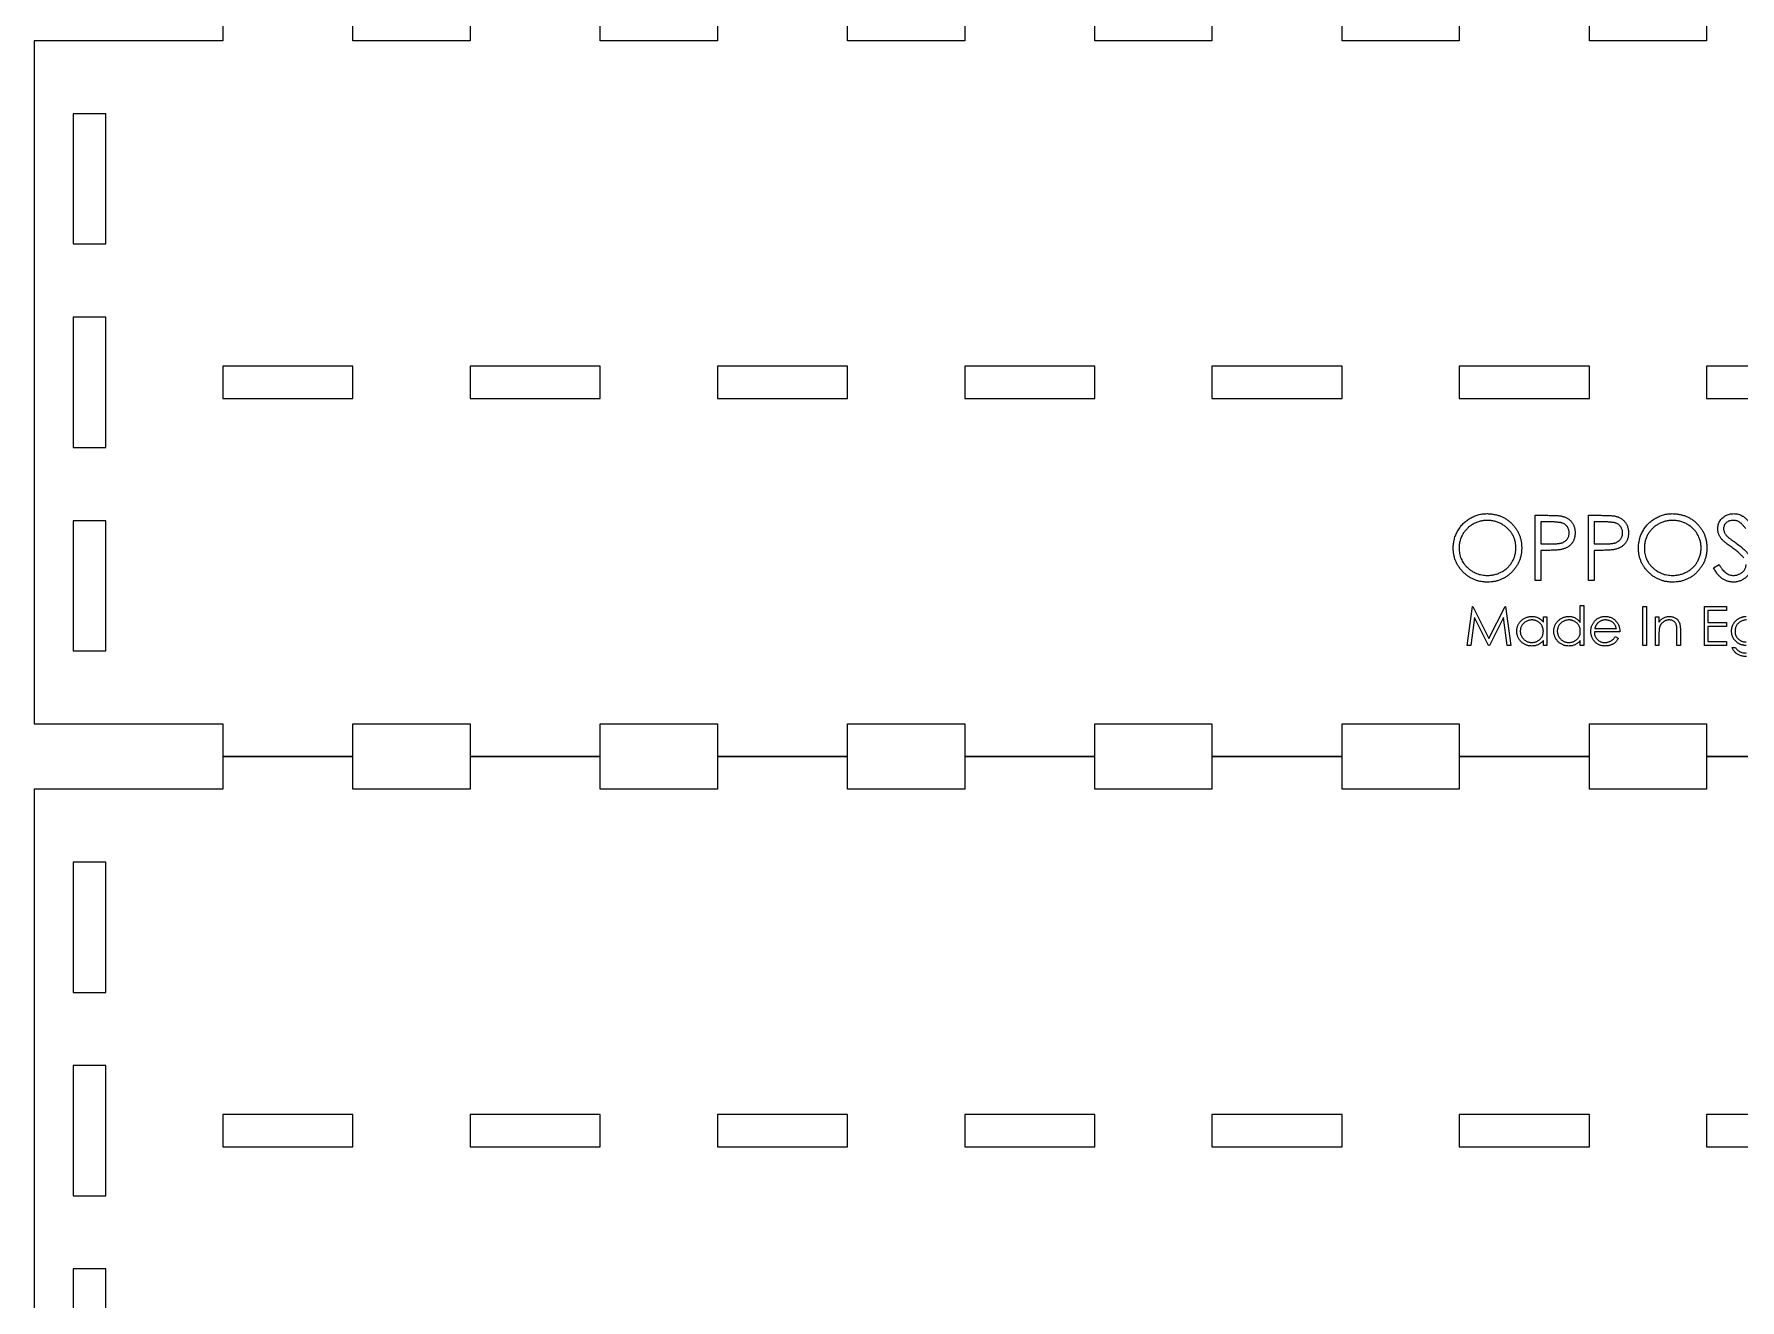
# Model space of a CAD drawing. Header units: millimetres. Extents: x 0 to 1198, y 2 to 800.
# Drawn here: x 25.4 to 156.5, y 400.8 to 498 of the extents above; entities that cross this region are included whole.
import ezdxf

# ---------------------------------------------------------------- set-up
doc = ezdxf.new("R2010")
doc.units = ezdxf.units.MM

# ---------------------------------------------------------------- blocks, each defined once
blk = doc.blocks.new('1- Side1 opposite')
at = {"color": 179, "linetype": 'Continuous', "lineweight": 25}
for p, q in [((14.5, 57.5), (14.5, 55)), ((24.5, 55), (24.5, 57.5)), ((33.5, 57.5), (33.5, 55)), ((43.5, 55), (43.5, 57.5)), ((52.5, 57.5), (52.5, 55)), ((62.5, 55), (62.5, 57.5)), ((71.5, 57.5), (71.5, 55)), ((81.5, 55), (81.5, 57.5)), ((90.5, 57.5), (90.5, 55)), ((100.5, 55), (100.5, 57.5)), ((109.5, 57.5), (109.5, 55)), ((119.5, 55), (119.5, 57.5)), ((128.5, 57.5), (128.5, 55)), ((0, 55), (0, 2.5)), ((14.5, 55), (0, 55)), ((33.5, 55), (24.5, 55)), ((52.5, 55), (43.5, 55)), ((71.5, 55), (62.5, 55)), ((90.5, 55), (81.5, 55)), ((109.5, 55), (100.5, 55)), ((128.5, 55), (119.5, 55)), ((5.5, 49.38), (3, 49.38)), ((3, 49.38), (3, 39.38)), ((5.5, 39.38), (5.5, 49.38)), ((3, 39.38), (5.5, 39.38)), ((5.5, 33.75), (3, 33.75)), ((3, 33.75), (3, 23.75)), ((5.5, 23.75), (5.5, 33.75)), ((14.5, 30), (14.5, 27.5)), ((24.5, 30), (14.5, 30)), ((24.5, 27.5), (24.5, 30)), ((43.5, 30), (33.5, 30)), ((33.5, 30), (33.5, 27.5)), ((43.5, 27.5), (43.5, 30)), ((62.5, 30), (52.5, 30)), ((52.5, 30), (52.5, 27.5)), ((62.5, 27.5), (62.5, 30)), ((81.5, 30), (71.5, 30)), ((71.5, 30), (71.5, 27.5)), ((81.5, 27.5), (81.5, 30)), ((100.5, 30), (90.5, 30)), ((90.5, 30), (90.5, 27.5)), ((100.5, 27.5), (100.5, 30)), ((119.5, 30), (109.5, 30)), ((109.5, 30), (109.5, 27.5)), ((119.5, 27.5), (119.5, 30)), ((138.5, 30), (128.5, 30)), ((128.5, 30), (128.5, 27.5)), ((14.5, 27.5), (24.5, 27.5)), ((33.5, 27.5), (43.5, 27.5)), ((52.5, 27.5), (62.5, 27.5)), ((71.5, 27.5), (81.5, 27.5)), ((90.5, 27.5), (100.5, 27.5)), ((109.5, 27.5), (119.5, 27.5)), ((128.5, 27.5), (138.5, 27.5)), ((3, 23.75), (5.5, 23.75)), ((115.32, 18.53), (116.3, 18.53)), ((115.32, 13.53), (115.32, 18.53)), ((119.42, 18.53), (120.4, 18.53)), ((119.42, 13.53), (119.42, 18.53)), ((5.5, 18.12), (3, 18.12)), ((3, 18.12), (3, 8.12)), ((5.5, 8.12), (5.5, 18.12)), ((116.68, 18.02), (115.77, 18.02)), ((115.77, 18.02), (115.77, 16.35)), ((119.87, 18.02), (119.87, 16.35)), ((120.79, 18.02), (119.87, 18.02)), ((115.77, 16.35), (116.65, 16.34)), ((115.77, 15.84), (115.77, 13.53)), ((116.13, 15.84), (115.77, 15.84)), ((119.87, 16.35), (120.75, 16.34)), ((119.87, 15.84), (119.87, 13.53)), ((120.23, 15.84), (119.87, 15.84)), ((129.04, 14.49), (129.46, 14.75)), ((115.77, 13.53), (115.32, 13.53)), ((119.87, 13.53), (119.42, 13.53)), ((110.11, 8.53), (110.51, 11.53)), ((110.67, 10.69), (110.38, 8.53)), ((110.51, 11.53), (110.54, 11.53)), ((110.54, 11.53), (111.78, 9.07)), ((111.75, 8.53), (110.67, 10.69)), ((111.78, 9.07), (113.02, 11.53)), ((112.9, 10.69), (111.82, 8.53)), ((113.19, 8.53), (112.9, 10.69)), ((113.02, 11.53), (113.06, 11.53)), ((113.06, 11.53), (113.46, 8.53)), ((115.96, 10.72), (116.22, 10.72)), ((115.96, 10.32), (115.96, 10.72)), ((116.22, 10.72), (116.22, 8.53)), ((118.8, 11.61), (119.07, 11.61)), ((118.8, 10.3), (118.8, 11.61)), ((119.07, 11.61), (119.07, 8.53)), ((123.61, 11.53), (123.88, 11.53)), ((123.61, 8.53), (123.61, 11.53)), ((123.88, 11.53), (123.88, 8.53)), ((124.57, 10.72), (124.84, 10.72)), ((124.57, 8.53), (124.57, 10.72)), ((124.84, 10.72), (124.84, 10.33)), ((128.34, 11.53), (130.03, 11.53)), ((128.34, 8.53), (128.34, 11.53)), ((128.61, 11.22), (128.61, 10.3)), ((130.03, 11.22), (128.61, 11.22)), ((130.03, 11.53), (130.03, 11.22)), ((121.84, 9.57), (119.88, 9.57)), ((119.91, 9.84), (121.57, 9.84)), ((121.49, 9.22), (121.72, 9.1)), ((124.84, 9.32), (124.84, 8.53)), ((126.22, 8.53), (126.22, 9.56)), ((126.49, 9.65), (126.49, 8.53)), ((128.61, 10.3), (130.03, 10.3)), ((128.61, 9.99), (128.61, 8.84)), ((130.03, 9.99), (128.61, 9.99)), ((130.03, 10.3), (130.03, 9.99)), ((3, 8.12), (5.5, 8.12)), ((110.38, 8.53), (110.11, 8.53)), ((111.82, 8.53), (111.75, 8.53)), ((113.46, 8.53), (113.19, 8.53)), ((115.96, 8.53), (115.96, 8.91)), ((116.22, 8.53), (115.96, 8.53)), ((118.8, 8.53), (118.8, 8.91)), ((119.07, 8.53), (118.8, 8.53)), ((123.88, 8.53), (123.61, 8.53)), ((124.84, 8.53), (124.57, 8.53)), ((126.49, 8.53), (126.22, 8.53)), ((130.03, 8.53), (128.34, 8.53)), ((128.61, 8.84), (130.03, 8.84)), ((130.03, 8.84), (130.03, 8.53)), ((130.46, 8.37), (130.72, 8.37)), ((0, 2.5), (14.5, 2.5)), ((14.5, 2.5), (14.5, 0)), ((24.5, 2.5), (33.5, 2.5)), ((24.5, 0), (24.5, 2.5)), ((33.5, 2.5), (33.5, 0)), ((43.5, 2.5), (52.5, 2.5)), ((43.5, 0), (43.5, 2.5)), ((52.5, 2.5), (52.5, 0)), ((62.5, 2.5), (71.5, 2.5)), ((62.5, 0), (62.5, 2.5)), ((71.5, 2.5), (71.5, 0)), ((81.5, 2.5), (90.5, 2.5)), ((81.5, 0), (81.5, 2.5)), ((90.5, 2.5), (90.5, 0)), ((100.5, 2.5), (109.5, 2.5)), ((100.5, 0), (100.5, 2.5)), ((109.5, 2.5), (109.5, 0)), ((119.5, 2.5), (128.5, 2.5)), ((119.5, 0), (119.5, 2.5)), ((128.5, 2.5), (128.5, 0)), ((14.5, 0), (24.5, 0)), ((33.5, 0), (43.5, 0)), ((52.5, 0), (62.5, 0)), ((71.5, 0), (81.5, 0)), ((90.5, 0), (100.5, 0)), ((109.5, 0), (119.5, 0)), ((128.5, 0), (138.5, 0))]:
    blk.add_line(p, q, dxfattribs=at)
for points, knots in [([(109.04, 16.01), (109.04, 16.07), (109.04, 16.18), (109.06, 16.36), (109.09, 16.53), (109.12, 16.7), (109.17, 16.87), (109.23, 17.03), (109.3, 17.19), (109.39, 17.34), (109.48, 17.49), (109.58, 17.64), (109.68, 17.77), (109.8, 17.89), (109.92, 18.01), (110.05, 18.12), (110.19, 18.22), (110.33, 18.31), (110.49, 18.39), (110.64, 18.46), (110.8, 18.52), (110.96, 18.57), (111.12, 18.61), (111.29, 18.64), (111.46, 18.65), (111.58, 18.66), (111.64, 18.66)], [0, 0, 0, 0, 0.043209, 0.085873, 0.12812, 0.170152, 0.211918, 0.253753, 0.296006, 0.338443, 0.381015, 0.42282, 0.464089, 0.505126, 0.545975, 0.586985, 0.628339, 0.670084, 0.711992, 0.753039, 0.794049, 0.834886, 0.875498, 0.916547, 0.958004, 1, 1, 1, 1]), ([(111.64, 18.66), (111.73, 18.65), (111.91, 18.65), (112.18, 18.61), (112.43, 18.55), (112.68, 18.47), (112.91, 18.36), (113.13, 18.23), (113.34, 18.08), (113.53, 17.9), (113.71, 17.71), (113.87, 17.5), (114, 17.28), (114.11, 17.05), (114.19, 16.81), (114.25, 16.56), (114.29, 16.3), (114.29, 16.12), (114.3, 16.03)], [0, 0, 0, 0, 0.06657, 0.130749, 0.193413, 0.254989, 0.316114, 0.377262, 0.439401, 0.502971, 0.566525, 0.628231, 0.689091, 0.749345, 0.81017, 0.87161, 0.934869, 1, 1, 1, 1]), ([(116.3, 18.53), (116.37, 18.53), (116.5, 18.53), (116.68, 18.52), (116.85, 18.52), (117, 18.51), (117.14, 18.5), (117.25, 18.49), (117.35, 18.47), (117.41, 18.46), (117.44, 18.45)], [0, 0, 0, 0, 0.1769558, 0.3390551, 0.4863182, 0.6187809, 0.7356188, 0.8387425, 0.9264571, 1, 1, 1, 1]), ([(117.44, 18.45), (117.48, 18.44), (117.54, 18.43), (117.64, 18.39), (117.74, 18.34), (117.82, 18.29), (117.91, 18.23), (117.99, 18.17), (118.06, 18.1), (118.13, 18.02), (118.19, 17.93), (118.25, 17.84), (118.29, 17.75), (118.33, 17.64), (118.36, 17.54), (118.38, 17.43), (118.4, 17.31), (118.4, 17.23), (118.4, 17.19)], [0, 0, 0, 0, 0.062481, 0.12349, 0.183411, 0.243153, 0.302127, 0.36171, 0.421842, 0.482932, 0.544552, 0.605681, 0.66768, 0.729984, 0.794551, 0.860346, 0.928907, 1, 1, 1, 1]), ([(120.4, 18.53), (120.47, 18.53), (120.6, 18.53), (120.79, 18.52), (120.95, 18.52), (121.11, 18.51), (121.24, 18.5), (121.36, 18.49), (121.46, 18.47), (121.52, 18.46), (121.54, 18.45)], [0, 0, 0, 0, 0.1769558, 0.3390551, 0.4863182, 0.6187809, 0.7356188, 0.8387425, 0.9264571, 1, 1, 1, 1]), ([(121.54, 18.45), (121.58, 18.44), (121.65, 18.43), (121.74, 18.39), (121.84, 18.34), (121.93, 18.29), (122.01, 18.23), (122.09, 18.17), (122.16, 18.1), (122.23, 18.02), (122.3, 17.93), (122.35, 17.84), (122.4, 17.75), (122.44, 17.64), (122.46, 17.54), (122.49, 17.43), (122.5, 17.31), (122.5, 17.23), (122.5, 17.19)], [0, 0, 0, 0, 0.062481, 0.12349, 0.183411, 0.243153, 0.302127, 0.36171, 0.421842, 0.482932, 0.544552, 0.605681, 0.66768, 0.729984, 0.794551, 0.860346, 0.928907, 1, 1, 1, 1]), ([(123.27, 16.01), (123.27, 16.07), (123.27, 16.18), (123.29, 16.36), (123.32, 16.53), (123.35, 16.7), (123.4, 16.87), (123.46, 17.03), (123.53, 17.19), (123.62, 17.34), (123.71, 17.49), (123.81, 17.64), (123.91, 17.77), (124.03, 17.89), (124.15, 18.01), (124.28, 18.12), (124.42, 18.22), (124.57, 18.31), (124.72, 18.39), (124.87, 18.46), (125.03, 18.52), (125.19, 18.57), (125.36, 18.61), (125.52, 18.64), (125.69, 18.65), (125.81, 18.66), (125.87, 18.66)], [0, 0, 0, 0, 0.043209, 0.085873, 0.12812, 0.170152, 0.211918, 0.253753, 0.296006, 0.338443, 0.381015, 0.42282, 0.464089, 0.505126, 0.545975, 0.586985, 0.628339, 0.670084, 0.711992, 0.753039, 0.794049, 0.834886, 0.875498, 0.916547, 0.958004, 1, 1, 1, 1]), ([(125.87, 18.66), (125.96, 18.65), (126.14, 18.65), (126.41, 18.61), (126.66, 18.55), (126.91, 18.47), (127.14, 18.36), (127.36, 18.23), (127.57, 18.08), (127.76, 17.9), (127.94, 17.71), (128.1, 17.5), (128.23, 17.28), (128.34, 17.05), (128.42, 16.81), (128.48, 16.56), (128.52, 16.3), (128.52, 16.12), (128.53, 16.03)], [0, 0, 0, 0, 0.06657, 0.130749, 0.193413, 0.254989, 0.316114, 0.377262, 0.439401, 0.502971, 0.566525, 0.628231, 0.689091, 0.749345, 0.81017, 0.87161, 0.934869, 1, 1, 1, 1]), ([(129.36, 17.49), (129.36, 17.54), (129.37, 17.65), (129.4, 17.8), (129.45, 17.95), (129.51, 18.08), (129.6, 18.21), (129.71, 18.32), (129.83, 18.42), (129.96, 18.51), (130.11, 18.57), (130.26, 18.62), (130.43, 18.65), (130.54, 18.65), (130.59, 18.66)], [0, 0, 0, 0, 0.083785, 0.16578, 0.24628, 0.327461, 0.408797, 0.489715, 0.571376, 0.655523, 0.741019, 0.826547, 0.911989, 1, 1, 1, 1]), ([(130.59, 18.66), (130.65, 18.65), (130.77, 18.65), (130.94, 18.62), (131.11, 18.56), (131.24, 18.49), (131.34, 18.43), (131.42, 18.37), (131.5, 18.3), (131.59, 18.22), (131.67, 18.13), (131.75, 18.03), (131.84, 17.93), (131.9, 17.85), (131.92, 17.81)], [0, 0, 0, 0, 0.107233, 0.213252, 0.31883, 0.426794, 0.483646, 0.543604, 0.608308, 0.677127, 0.750686, 0.828713, 0.91219, 1, 1, 1, 1]), ([(111.66, 18.14), (111.61, 18.14), (111.52, 18.14), (111.37, 18.13), (111.24, 18.11), (111.1, 18.07), (110.97, 18.03), (110.83, 17.98), (110.7, 17.93), (110.57, 17.86), (110.45, 17.79), (110.33, 17.7), (110.22, 17.62), (110.12, 17.52), (110.02, 17.42), (109.93, 17.32), (109.85, 17.21), (109.77, 17.09), (109.71, 16.97), (109.65, 16.84), (109.6, 16.71), (109.56, 16.58), (109.53, 16.44), (109.5, 16.3), (109.49, 16.15), (109.49, 16.06), (109.49, 16.01)], [0, 0, 0, 0, 0.042023, 0.083645, 0.124984, 0.166247, 0.207702, 0.249631, 0.291742, 0.334743, 0.37746, 0.419556, 0.461044, 0.502096, 0.542891, 0.583801, 0.624864, 0.666225, 0.707399, 0.748557, 0.789655, 0.83074, 0.87207, 0.913993, 0.956498, 1, 1, 1, 1]), ([(113.85, 16.03), (113.85, 16.08), (113.84, 16.18), (113.83, 16.32), (113.81, 16.46), (113.78, 16.59), (113.74, 16.72), (113.69, 16.85), (113.63, 16.98), (113.56, 17.1), (113.49, 17.21), (113.41, 17.32), (113.31, 17.43), (113.22, 17.53), (113.11, 17.62), (113, 17.7), (112.88, 17.79), (112.76, 17.86), (112.63, 17.93), (112.49, 17.98), (112.36, 18.03), (112.22, 18.07), (112.08, 18.11), (111.94, 18.13), (111.8, 18.14), (111.71, 18.14), (111.66, 18.14)], [0, 0, 0, 0, 0.0429151, 0.08513, 0.1264733, 0.167453, 0.2079763, 0.2482494, 0.28875, 0.3296699, 0.3705373, 0.4111286, 0.4518189, 0.4924059, 0.5334859, 0.5752631, 0.6174406, 0.6606717, 0.7039402, 0.7468675, 0.7890793, 0.831104, 0.873238, 0.9151658, 0.9573807, 1, 1, 1, 1]), ([(116.65, 16.34), (116.69, 16.34), (116.77, 16.34), (116.89, 16.34), (117, 16.35), (117.1, 16.36), (117.19, 16.37), (117.28, 16.39), (117.35, 16.41), (117.44, 16.43), (117.54, 16.48), (117.64, 16.55), (117.73, 16.63), (117.81, 16.73), (117.87, 16.83), (117.92, 16.94), (117.94, 17.06), (117.95, 17.14), (117.95, 17.19)], [0, 0, 0, 0, 0.072538, 0.140034, 0.202496, 0.260575, 0.313228, 0.361583, 0.404878, 0.444127, 0.5164, 0.586507, 0.655085, 0.724384, 0.793974, 0.861638, 0.930111, 1, 1, 1, 1]), ([(117.95, 17.19), (117.95, 17.23), (117.94, 17.31), (117.92, 17.42), (117.87, 17.53), (117.81, 17.64), (117.74, 17.73), (117.65, 17.82), (117.55, 17.88), (117.46, 17.92), (117.37, 17.95), (117.3, 17.97), (117.22, 17.98), (117.13, 17.99), (117.03, 18), (116.92, 18.01), (116.81, 18.02), (116.73, 18.02), (116.68, 18.02)], [0, 0, 0, 0, 0.070044, 0.139238, 0.208197, 0.279173, 0.349987, 0.418354, 0.48761, 0.557411, 0.59533, 0.637964, 0.685913, 0.738185, 0.796103, 0.858517, 0.926658, 1, 1, 1, 1]), ([(118.4, 17.19), (118.4, 17.15), (118.4, 17.07), (118.38, 16.95), (118.36, 16.84), (118.33, 16.73), (118.3, 16.63), (118.25, 16.53), (118.2, 16.44), (118.13, 16.36), (118.06, 16.28), (117.99, 16.21), (117.91, 16.14), (117.82, 16.08), (117.72, 16.03), (117.62, 15.99), (117.51, 15.95), (117.44, 15.93), (117.4, 15.92)], [0, 0, 0, 0, 0.070119, 0.137192, 0.202016, 0.264631, 0.326117, 0.38601, 0.445812, 0.505298, 0.564633, 0.624283, 0.683902, 0.743953, 0.805388, 0.868388, 0.933084, 1, 1, 1, 1]), ([(120.75, 16.34), (120.79, 16.34), (120.87, 16.34), (120.99, 16.34), (121.1, 16.35), (121.2, 16.36), (121.3, 16.37), (121.38, 16.39), (121.46, 16.41), (121.54, 16.43), (121.64, 16.48), (121.75, 16.55), (121.84, 16.63), (121.91, 16.73), (121.97, 16.83), (122.02, 16.94), (122.05, 17.06), (122.05, 17.14), (122.05, 17.19)], [0, 0, 0, 0, 0.072538, 0.140034, 0.202496, 0.260575, 0.313228, 0.361583, 0.404878, 0.444127, 0.5164, 0.586507, 0.655085, 0.724384, 0.793974, 0.861638, 0.930111, 1, 1, 1, 1]), ([(122.05, 17.19), (122.05, 17.23), (122.05, 17.31), (122.02, 17.42), (121.97, 17.53), (121.91, 17.64), (121.84, 17.73), (121.75, 17.82), (121.65, 17.88), (121.56, 17.92), (121.48, 17.95), (121.4, 17.97), (121.32, 17.98), (121.23, 17.99), (121.13, 18), (121.03, 18.01), (120.91, 18.02), (120.83, 18.02), (120.79, 18.02)], [0, 0, 0, 0, 0.070044, 0.139238, 0.208197, 0.279173, 0.349987, 0.418354, 0.48761, 0.557411, 0.59533, 0.637964, 0.685913, 0.738185, 0.796103, 0.858517, 0.926658, 1, 1, 1, 1]), ([(122.5, 17.19), (122.5, 17.15), (122.5, 17.07), (122.48, 16.95), (122.47, 16.84), (122.44, 16.73), (122.4, 16.63), (122.35, 16.53), (122.3, 16.44), (122.24, 16.36), (122.17, 16.28), (122.09, 16.21), (122.01, 16.14), (121.92, 16.08), (121.82, 16.03), (121.72, 15.99), (121.62, 15.95), (121.54, 15.93), (121.5, 15.92)], [0, 0, 0, 0, 0.070119, 0.137192, 0.202016, 0.264631, 0.326117, 0.38601, 0.445812, 0.505298, 0.564633, 0.624283, 0.683902, 0.743953, 0.805388, 0.868388, 0.933084, 1, 1, 1, 1]), ([(125.89, 18.14), (125.84, 18.14), (125.75, 18.14), (125.61, 18.13), (125.47, 18.11), (125.33, 18.07), (125.2, 18.03), (125.06, 17.98), (124.93, 17.93), (124.8, 17.86), (124.68, 17.79), (124.56, 17.7), (124.45, 17.62), (124.35, 17.52), (124.25, 17.42), (124.16, 17.32), (124.08, 17.21), (124, 17.09), (123.94, 16.97), (123.88, 16.84), (123.83, 16.71), (123.79, 16.58), (123.76, 16.44), (123.74, 16.3), (123.72, 16.15), (123.72, 16.06), (123.72, 16.01)], [0, 0, 0, 0, 0.042023, 0.083645, 0.124984, 0.166247, 0.207702, 0.249631, 0.291742, 0.334743, 0.37746, 0.419556, 0.461044, 0.502096, 0.542891, 0.583801, 0.624864, 0.666225, 0.707399, 0.748557, 0.789655, 0.83074, 0.87207, 0.913993, 0.956498, 1, 1, 1, 1]), ([(128.08, 16.03), (128.08, 16.08), (128.08, 16.18), (128.06, 16.32), (128.04, 16.46), (128.01, 16.59), (127.97, 16.72), (127.92, 16.85), (127.86, 16.98), (127.79, 17.1), (127.72, 17.21), (127.64, 17.32), (127.55, 17.43), (127.45, 17.53), (127.34, 17.62), (127.23, 17.7), (127.11, 17.79), (126.99, 17.86), (126.86, 17.93), (126.73, 17.98), (126.59, 18.03), (126.45, 18.07), (126.32, 18.11), (126.17, 18.13), (126.03, 18.14), (125.94, 18.14), (125.89, 18.14)], [0, 0, 0, 0, 0.042915, 0.08513, 0.126473, 0.167453, 0.207976, 0.248249, 0.28875, 0.32967, 0.370537, 0.411129, 0.451819, 0.492406, 0.533486, 0.575263, 0.617441, 0.660672, 0.70394, 0.746868, 0.789079, 0.831104, 0.873238, 0.915166, 0.957381, 1, 1, 1, 1]), ([(129.64, 16.73), (129.62, 16.76), (129.57, 16.82), (129.52, 16.91), (129.47, 17), (129.43, 17.09), (129.4, 17.19), (129.38, 17.29), (129.36, 17.39), (129.36, 17.46), (129.36, 17.49)], [0, 0, 0, 0, 0.133507, 0.262559, 0.388264, 0.512667, 0.633722, 0.755394, 0.877553, 1, 1, 1, 1]), ([(130.54, 18.14), (130.49, 18.14), (130.39, 18.14), (130.25, 18.1), (130.12, 18.05), (130.01, 17.96), (129.92, 17.87), (129.86, 17.76), (129.82, 17.64), (129.81, 17.55), (129.81, 17.51)], [0, 0, 0, 0, 0.143073, 0.275903, 0.402371, 0.528414, 0.650356, 0.765895, 0.880774, 1, 1, 1, 1]), ([(129.81, 17.51), (129.81, 17.48), (129.81, 17.43), (129.83, 17.35), (129.85, 17.27), (129.88, 17.19), (129.92, 17.11), (129.98, 17.03), (130.05, 16.95), (130.11, 16.89), (130.14, 16.87)], [0, 0, 0, 0, 0.107285, 0.214746, 0.322939, 0.434116, 0.553412, 0.686073, 0.834256, 1, 1, 1, 1]), ([(131.52, 17.5), (131.49, 17.53), (131.45, 17.6), (131.37, 17.68), (131.31, 17.76), (131.24, 17.83), (131.18, 17.89), (131.12, 17.94), (131.06, 17.98), (130.99, 18.03), (130.9, 18.08), (130.78, 18.12), (130.66, 18.14), (130.58, 18.14), (130.54, 18.14)], [0, 0, 0, 0, 0.098469, 0.189629, 0.274184, 0.352183, 0.423199, 0.488551, 0.548473, 0.60144, 0.701198, 0.799592, 0.898545, 1, 1, 1, 1]), ([(111.68, 13.4), (111.58, 13.4), (111.41, 13.41), (111.14, 13.44), (110.89, 13.5), (110.65, 13.59), (110.42, 13.69), (110.2, 13.83), (109.99, 13.98), (109.8, 14.16), (109.62, 14.35), (109.47, 14.56), (109.33, 14.78), (109.23, 15), (109.14, 15.24), (109.08, 15.49), (109.05, 15.74), (109.04, 15.92), (109.04, 16.01)], [0, 0, 0, 0, 0.065819, 0.129747, 0.192072, 0.253459, 0.31457, 0.37628, 0.439026, 0.503267, 0.567493, 0.629705, 0.691, 0.751452, 0.812004, 0.87315, 0.935635, 1, 1, 1, 1]), ([(109.49, 16.01), (109.49, 15.94), (109.49, 15.79), (109.52, 15.59), (109.57, 15.39), (109.64, 15.2), (109.73, 15.01), (109.84, 14.84), (109.97, 14.67), (110.12, 14.52), (110.28, 14.38), (110.46, 14.25), (110.64, 14.15), (110.82, 14.06), (111.02, 13.99), (111.23, 13.95), (111.44, 13.92), (111.58, 13.91), (111.66, 13.91)], [0, 0, 0, 0, 0.064504, 0.126899, 0.187747, 0.24815, 0.308586, 0.369583, 0.431827, 0.49618, 0.560668, 0.623504, 0.68526, 0.746537, 0.808327, 0.870486, 0.934317, 1, 1, 1, 1]), ([(111.66, 13.91), (111.71, 13.91), (111.8, 13.92), (111.95, 13.93), (112.09, 13.95), (112.23, 13.98), (112.37, 14.02), (112.51, 14.07), (112.64, 14.13), (112.77, 14.19), (112.89, 14.26), (113.01, 14.34), (113.12, 14.43), (113.22, 14.52), (113.32, 14.62), (113.41, 14.72), (113.49, 14.84), (113.56, 14.95), (113.63, 15.08), (113.69, 15.2), (113.74, 15.33), (113.78, 15.47), (113.81, 15.6), (113.83, 15.74), (113.84, 15.89), (113.85, 15.98), (113.85, 16.03)], [0, 0, 0, 0, 0.043633, 0.086538, 0.129177, 0.171436, 0.213416, 0.255266, 0.297369, 0.339941, 0.382347, 0.423953, 0.464871, 0.505572, 0.546003, 0.586568, 0.627065, 0.668271, 0.709549, 0.750428, 0.791096, 0.832027, 0.873136, 0.914611, 0.956956, 1, 1, 1, 1]), ([(114.3, 16.03), (114.29, 15.94), (114.29, 15.76), (114.25, 15.5), (114.19, 15.25), (114.11, 15.01), (114, 14.78), (113.87, 14.57), (113.71, 14.36), (113.54, 14.16), (113.34, 13.98), (113.14, 13.83), (112.92, 13.69), (112.69, 13.59), (112.45, 13.5), (112.2, 13.44), (111.94, 13.41), (111.77, 13.4), (111.68, 13.4)], [0, 0, 0, 0, 0.065227, 0.128569, 0.19032, 0.251378, 0.312388, 0.373789, 0.436431, 0.500567, 0.564687, 0.627136, 0.688455, 0.749246, 0.810155, 0.871671, 0.934773, 1, 1, 1, 1]), ([(117.4, 15.92), (117.37, 15.91), (117.3, 15.9), (117.19, 15.88), (117.06, 15.87), (116.91, 15.86), (116.74, 15.85), (116.55, 15.84), (116.35, 15.84), (116.2, 15.84), (116.13, 15.84)], [0, 0, 0, 0, 0.075173, 0.164746, 0.268017, 0.385912, 0.517789, 0.663691, 0.824413, 1, 1, 1, 1]), ([(121.5, 15.92), (121.47, 15.91), (121.4, 15.9), (121.29, 15.88), (121.16, 15.87), (121.01, 15.86), (120.84, 15.85), (120.65, 15.84), (120.45, 15.84), (120.3, 15.84), (120.23, 15.84)], [0, 0, 0, 0, 0.075173, 0.164746, 0.268017, 0.385912, 0.517789, 0.663691, 0.824413, 1, 1, 1, 1]), ([(125.91, 13.4), (125.82, 13.4), (125.64, 13.41), (125.37, 13.44), (125.12, 13.5), (124.88, 13.59), (124.65, 13.69), (124.43, 13.83), (124.23, 13.98), (124.03, 14.16), (123.85, 14.35), (123.7, 14.56), (123.56, 14.78), (123.46, 15), (123.37, 15.24), (123.31, 15.49), (123.28, 15.74), (123.27, 15.92), (123.27, 16.01)], [0, 0, 0, 0, 0.065819, 0.129747, 0.192072, 0.253459, 0.31457, 0.37628, 0.439026, 0.503267, 0.567493, 0.629705, 0.691, 0.751452, 0.812004, 0.87315, 0.935635, 1, 1, 1, 1]), ([(123.72, 16.01), (123.72, 15.94), (123.72, 15.79), (123.76, 15.59), (123.8, 15.39), (123.87, 15.2), (123.96, 15.01), (124.07, 14.84), (124.2, 14.67), (124.35, 14.52), (124.51, 14.38), (124.69, 14.25), (124.87, 14.15), (125.05, 14.06), (125.25, 13.99), (125.46, 13.95), (125.67, 13.92), (125.81, 13.91), (125.89, 13.91)], [0, 0, 0, 0, 0.064504, 0.126899, 0.187747, 0.24815, 0.308586, 0.369583, 0.431827, 0.49618, 0.560668, 0.623504, 0.68526, 0.746537, 0.808327, 0.870486, 0.934317, 1, 1, 1, 1]), ([(125.89, 13.91), (125.94, 13.91), (126.04, 13.92), (126.18, 13.93), (126.32, 13.95), (126.46, 13.98), (126.6, 14.02), (126.74, 14.07), (126.87, 14.13), (127, 14.19), (127.12, 14.26), (127.24, 14.34), (127.35, 14.43), (127.45, 14.52), (127.55, 14.62), (127.64, 14.72), (127.72, 14.84), (127.79, 14.95), (127.86, 15.08), (127.92, 15.2), (127.97, 15.33), (128.01, 15.47), (128.04, 15.6), (128.06, 15.74), (128.08, 15.89), (128.08, 15.98), (128.08, 16.03)], [0, 0, 0, 0, 0.043633, 0.086538, 0.129177, 0.171436, 0.213416, 0.255266, 0.297369, 0.339941, 0.382347, 0.423953, 0.464871, 0.505572, 0.546003, 0.586568, 0.627065, 0.668271, 0.709549, 0.750428, 0.791096, 0.832027, 0.873136, 0.914611, 0.956956, 1, 1, 1, 1]), ([(128.53, 16.03), (128.52, 15.94), (128.52, 15.76), (128.48, 15.5), (128.42, 15.25), (128.34, 15.01), (128.23, 14.78), (128.1, 14.57), (127.94, 14.36), (127.77, 14.16), (127.57, 13.98), (127.37, 13.83), (127.15, 13.69), (126.92, 13.59), (126.68, 13.5), (126.43, 13.44), (126.17, 13.41), (126, 13.4), (125.91, 13.4)], [0, 0, 0, 0, 0.065227, 0.128569, 0.19032, 0.251378, 0.312388, 0.373789, 0.436431, 0.500567, 0.564687, 0.627136, 0.688455, 0.749246, 0.810155, 0.871671, 0.934773, 1, 1, 1, 1]), ([(130.46, 16.05), (130.41, 16.09), (130.31, 16.16), (130.16, 16.26), (130.04, 16.36), (129.93, 16.45), (129.83, 16.53), (129.75, 16.6), (129.69, 16.67), (129.65, 16.71), (129.64, 16.73)], [0, 0, 0, 0, 0.181535, 0.347082, 0.495568, 0.628357, 0.74552, 0.845831, 0.930782, 1, 1, 1, 1]), ([(130.14, 16.87), (130.15, 16.86), (130.17, 16.83), (130.22, 16.79), (130.29, 16.75), (130.36, 16.69), (130.45, 16.62), (130.56, 16.55), (130.68, 16.46), (130.76, 16.4), (130.81, 16.37)], [0, 0, 0, 0, 0.0525943, 0.124952, 0.2180939, 0.3335024, 0.4687892, 0.6249376, 0.801683, 1, 1, 1, 1]), ([(131.36, 15.25), (131.34, 15.28), (131.29, 15.34), (131.21, 15.43), (131.11, 15.52), (131.01, 15.62), (130.89, 15.72), (130.76, 15.83), (130.61, 15.94), (130.51, 16.01), (130.46, 16.05)], [0, 0, 0, 0, 0.090279, 0.18953, 0.299198, 0.418926, 0.548376, 0.688136, 0.839084, 1, 1, 1, 1]), ([(130.81, 16.37), (130.86, 16.33), (130.97, 16.25), (131.12, 16.14), (131.25, 16.02), (131.38, 15.91), (131.49, 15.81), (131.58, 15.71), (131.67, 15.61), (131.76, 15.48), (131.85, 15.33), (131.93, 15.14), (131.98, 14.95), (131.98, 14.82), (131.99, 14.75)], [0, 0, 0, 0, 0.096972, 0.187773, 0.272396, 0.351321, 0.424335, 0.491909, 0.554233, 0.611268, 0.716348, 0.81454, 0.908495, 1, 1, 1, 1]), ([(130.56, 13.4), (130.52, 13.4), (130.45, 13.4), (130.34, 13.42), (130.23, 13.43), (130.12, 13.46), (130.02, 13.5), (129.92, 13.54), (129.82, 13.59), (129.73, 13.65), (129.63, 13.72), (129.54, 13.8), (129.45, 13.89), (129.37, 13.99), (129.28, 14.1), (129.2, 14.22), (129.12, 14.35), (129.07, 14.45), (129.04, 14.49)], [0, 0, 0, 0, 0.057208, 0.113696, 0.169178, 0.224159, 0.27872, 0.333794, 0.389241, 0.445822, 0.503704, 0.564294, 0.627975, 0.695038, 0.765373, 0.839611, 0.917538, 1, 1, 1, 1]), ([(129.46, 14.75), (129.5, 14.68), (129.58, 14.55), (129.7, 14.38), (129.83, 14.24), (129.97, 14.12), (130.11, 14.03), (130.25, 13.96), (130.41, 13.92), (130.51, 13.92), (130.56, 13.91)], [0, 0, 0, 0, 0.1590043, 0.3046461, 0.4385469, 0.5623223, 0.6774325, 0.7868974, 0.8936109, 1, 1, 1, 1]), ([(130.56, 13.91), (130.6, 13.91), (130.69, 13.92), (130.82, 13.94), (130.94, 13.98), (131.06, 14.03), (131.17, 14.09), (131.27, 14.16), (131.35, 14.25), (131.42, 14.34), (131.47, 14.44), (131.51, 14.54), (131.53, 14.65), (131.54, 14.72), (131.54, 14.76)], [0, 0, 0, 0, 0.0912636, 0.1809303, 0.2700882, 0.3601561, 0.4483425, 0.5326658, 0.6138337, 0.6939815, 0.772716, 0.8493352, 0.9239673, 1, 1, 1, 1]), ([(131.99, 14.75), (131.99, 14.71), (131.98, 14.62), (131.96, 14.49), (131.93, 14.36), (131.89, 14.24), (131.83, 14.12), (131.75, 14.01), (131.67, 13.9), (131.57, 13.8), (131.47, 13.71), (131.35, 13.63), (131.24, 13.56), (131.11, 13.5), (130.98, 13.46), (130.85, 13.42), (130.7, 13.4), (130.61, 13.4), (130.56, 13.4)], [0, 0, 0, 0, 0.061484, 0.121775, 0.18092, 0.240256, 0.300114, 0.361146, 0.423501, 0.488669, 0.553954, 0.617581, 0.680238, 0.742187, 0.804663, 0.868259, 0.93302, 1, 1, 1, 1]), ([(113.92, 9.63), (113.92, 9.67), (113.92, 9.74), (113.94, 9.86), (113.96, 9.96), (114, 10.06), (114.05, 10.16), (114.11, 10.26), (114.17, 10.35), (114.25, 10.43), (114.34, 10.51), (114.43, 10.57), (114.53, 10.63), (114.63, 10.68), (114.73, 10.72), (114.84, 10.74), (114.95, 10.76), (115.03, 10.76), (115.07, 10.76)], [0, 0, 0, 0, 0.063775, 0.126079, 0.186904, 0.247574, 0.308003, 0.369132, 0.432033, 0.496791, 0.561611, 0.624914, 0.686726, 0.748079, 0.809582, 0.871631, 0.934886, 1, 1, 1, 1]), ([(115.07, 10.49), (115.03, 10.49), (114.96, 10.49), (114.84, 10.46), (114.73, 10.43), (114.63, 10.38), (114.53, 10.32), (114.45, 10.24), (114.37, 10.16), (114.3, 10.06), (114.25, 9.96), (114.21, 9.85), (114.19, 9.74), (114.19, 9.67), (114.19, 9.63)], [0, 0, 0, 0, 0.0859205, 0.1695934, 0.2524755, 0.3362445, 0.4195045, 0.5020359, 0.5847746, 0.6698465, 0.7541849, 0.8366582, 0.9180097, 1, 1, 1, 1]), ([(115.07, 10.76), (115.11, 10.76), (115.2, 10.76), (115.33, 10.74), (115.45, 10.7), (115.57, 10.66), (115.68, 10.59), (115.78, 10.52), (115.87, 10.42), (115.93, 10.35), (115.96, 10.32)], [0, 0, 0, 0, 0.1298621, 0.2546535, 0.3760146, 0.4952553, 0.6147977, 0.7381056, 0.8651963, 1, 1, 1, 1]), ([(115.96, 9.62), (115.95, 9.65), (115.95, 9.71), (115.94, 9.8), (115.92, 9.88), (115.89, 9.96), (115.86, 10.04), (115.81, 10.11), (115.76, 10.18), (115.7, 10.24), (115.64, 10.3), (115.57, 10.35), (115.49, 10.39), (115.42, 10.43), (115.34, 10.46), (115.25, 10.48), (115.16, 10.49), (115.1, 10.49), (115.07, 10.49)], [0, 0, 0, 0, 0.065634, 0.129188, 0.191219, 0.251913, 0.312507, 0.373494, 0.435152, 0.498741, 0.562095, 0.624187, 0.685476, 0.746097, 0.807612, 0.869967, 0.933951, 1, 1, 1, 1]), ([(116.76, 9.63), (116.76, 9.67), (116.77, 9.74), (116.78, 9.86), (116.81, 9.96), (116.85, 10.06), (116.89, 10.16), (116.95, 10.26), (117.02, 10.35), (117.1, 10.43), (117.19, 10.51), (117.28, 10.57), (117.37, 10.63), (117.47, 10.68), (117.58, 10.72), (117.69, 10.74), (117.8, 10.76), (117.88, 10.76), (117.91, 10.76)], [0, 0, 0, 0, 0.063775, 0.126079, 0.186904, 0.247574, 0.308003, 0.369132, 0.432033, 0.496791, 0.561611, 0.624914, 0.686726, 0.748079, 0.809582, 0.871631, 0.934886, 1, 1, 1, 1]), ([(117.92, 10.49), (117.88, 10.49), (117.8, 10.49), (117.69, 10.46), (117.58, 10.43), (117.47, 10.38), (117.38, 10.32), (117.29, 10.24), (117.21, 10.16), (117.15, 10.06), (117.1, 9.96), (117.06, 9.85), (117.04, 9.74), (117.03, 9.67), (117.03, 9.63)], [0, 0, 0, 0, 0.0859205, 0.1695934, 0.2524755, 0.3362445, 0.4195045, 0.5020359, 0.5847746, 0.6698465, 0.7541849, 0.8366582, 0.9180097, 1, 1, 1, 1]), ([(117.91, 10.76), (117.96, 10.76), (118.05, 10.76), (118.18, 10.73), (118.3, 10.7), (118.41, 10.65), (118.52, 10.58), (118.62, 10.5), (118.72, 10.41), (118.77, 10.33), (118.8, 10.3)], [0, 0, 0, 0, 0.128884, 0.252985, 0.37421, 0.494102, 0.614753, 0.738511, 0.866243, 1, 1, 1, 1]), ([(118.8, 9.62), (118.8, 9.65), (118.8, 9.71), (118.79, 9.8), (118.77, 9.88), (118.74, 9.96), (118.7, 10.04), (118.66, 10.11), (118.61, 10.18), (118.55, 10.24), (118.48, 10.3), (118.41, 10.35), (118.34, 10.39), (118.26, 10.43), (118.18, 10.46), (118.1, 10.48), (118.01, 10.49), (117.95, 10.49), (117.92, 10.49)], [0, 0, 0, 0, 0.065634, 0.129188, 0.191219, 0.251913, 0.312507, 0.373494, 0.435152, 0.498741, 0.562095, 0.624187, 0.685476, 0.746097, 0.807612, 0.869967, 0.933951, 1, 1, 1, 1]), ([(119.86, 10.35), (119.89, 10.38), (119.94, 10.45), (120.03, 10.53), (120.13, 10.6), (120.24, 10.66), (120.35, 10.7), (120.46, 10.74), (120.59, 10.76), (120.68, 10.76), (120.72, 10.76)], [0, 0, 0, 0, 0.128835, 0.253589, 0.374643, 0.49534, 0.616325, 0.739759, 0.866842, 1, 1, 1, 1]), ([(120.73, 10.49), (120.71, 10.49), (120.65, 10.49), (120.57, 10.48), (120.5, 10.46), (120.43, 10.44), (120.36, 10.41), (120.29, 10.38), (120.23, 10.33), (120.19, 10.3), (120.17, 10.28)], [0, 0, 0, 0, 0.131092, 0.259141, 0.384162, 0.505992, 0.629098, 0.750669, 0.874039, 1, 1, 1, 1]), ([(120.72, 10.76), (120.76, 10.76), (120.85, 10.76), (120.98, 10.73), (121.1, 10.7), (121.22, 10.65), (121.32, 10.59), (121.42, 10.52), (121.52, 10.43), (121.57, 10.36), (121.6, 10.33)], [0, 0, 0, 0, 0.13204, 0.259033, 0.38188, 0.502258, 0.622752, 0.744743, 0.870109, 1, 1, 1, 1]), ([(121.57, 9.84), (121.56, 9.87), (121.54, 9.94), (121.5, 10.04), (121.46, 10.12), (121.41, 10.19), (121.35, 10.26), (121.28, 10.32), (121.2, 10.37), (121.11, 10.41), (121.02, 10.45), (120.93, 10.47), (120.83, 10.49), (120.77, 10.49), (120.73, 10.49)], [0, 0, 0, 0, 0.09624, 0.185231, 0.267501, 0.3444, 0.419595, 0.496891, 0.576638, 0.660268, 0.745387, 0.83004, 0.914474, 1, 1, 1, 1]), ([(124.84, 10.33), (124.87, 10.36), (124.92, 10.43), (125.02, 10.52), (125.12, 10.6), (125.22, 10.66), (125.33, 10.7), (125.44, 10.74), (125.55, 10.76), (125.63, 10.76), (125.67, 10.76)], [0, 0, 0, 0, 0.140976, 0.273569, 0.398988, 0.51993, 0.63811, 0.756589, 0.87686, 1, 1, 1, 1]), ([(125.63, 10.49), (125.61, 10.49), (125.56, 10.49), (125.5, 10.48), (125.44, 10.47), (125.38, 10.45), (125.32, 10.43), (125.26, 10.4), (125.21, 10.36), (125.16, 10.32), (125.11, 10.28), (125.06, 10.24), (125.02, 10.19), (124.98, 10.14), (124.95, 10.08), (124.92, 10.03), (124.9, 9.97), (124.89, 9.93), (124.88, 9.91)], [0, 0, 0, 0, 0.063986, 0.126627, 0.188984, 0.25023, 0.312351, 0.374574, 0.438148, 0.50292, 0.567974, 0.630771, 0.692935, 0.754398, 0.815218, 0.876117, 0.938015, 1, 1, 1, 1]), ([(126.19, 10.06), (126.18, 10.09), (126.17, 10.16), (126.12, 10.25), (126.07, 10.32), (126, 10.38), (125.92, 10.43), (125.83, 10.47), (125.73, 10.49), (125.66, 10.49), (125.63, 10.49)], [0, 0, 0, 0, 0.13552, 0.260833, 0.378476, 0.493178, 0.609281, 0.729981, 0.859261, 1, 1, 1, 1]), ([(125.67, 10.76), (125.71, 10.76), (125.79, 10.76), (125.91, 10.73), (126.02, 10.69), (126.12, 10.64), (126.21, 10.57), (126.29, 10.49), (126.35, 10.4), (126.4, 10.32), (126.43, 10.24), (126.44, 10.18), (126.46, 10.11), (126.47, 10.03), (126.48, 9.95), (126.49, 9.85), (126.49, 9.75), (126.49, 9.68), (126.49, 9.65)], [0, 0, 0, 0, 0.07724, 0.151178, 0.223488, 0.295543, 0.366976, 0.437131, 0.507044, 0.57856, 0.616614, 0.658756, 0.704491, 0.754803, 0.809332, 0.868274, 0.932073, 1, 1, 1, 1]), ([(130.42, 9.63), (130.42, 9.66), (130.42, 9.71), (130.43, 9.78), (130.44, 9.85), (130.45, 9.92), (130.48, 9.99), (130.5, 10.06), (130.53, 10.13), (130.57, 10.19), (130.61, 10.26), (130.65, 10.32), (130.7, 10.38), (130.75, 10.43), (130.8, 10.48), (130.86, 10.53), (130.92, 10.57), (130.99, 10.61), (131.05, 10.64), (131.12, 10.68), (131.19, 10.7), (131.26, 10.72), (131.33, 10.74), (131.4, 10.75), (131.48, 10.76), (131.52, 10.76), (131.55, 10.76)], [0, 0, 0, 0, 0.042034, 0.083905, 0.125069, 0.166158, 0.20721, 0.248491, 0.289878, 0.33217, 0.374476, 0.416225, 0.45761, 0.499073, 0.540553, 0.582249, 0.62455, 0.667433, 0.710323, 0.752467, 0.794065, 0.835216, 0.876228, 0.917446, 0.958643, 1, 1, 1, 1]), ([(131.57, 10.49), (131.53, 10.49), (131.45, 10.49), (131.34, 10.46), (131.23, 10.43), (131.12, 10.38), (131.03, 10.32), (130.94, 10.24), (130.86, 10.16), (130.8, 10.06), (130.75, 9.96), (130.71, 9.85), (130.69, 9.74), (130.69, 9.66), (130.69, 9.62)], [0, 0, 0, 0, 0.0855189, 0.1693093, 0.2522179, 0.3367565, 0.4205955, 0.5027411, 0.5848036, 0.6682685, 0.7518231, 0.8336286, 0.9162198, 1, 1, 1, 1]), ([(115.06, 8.49), (115.02, 8.49), (114.95, 8.49), (114.83, 8.51), (114.72, 8.54), (114.62, 8.57), (114.52, 8.62), (114.43, 8.68), (114.34, 8.74), (114.25, 8.82), (114.17, 8.91), (114.1, 9), (114.05, 9.09), (114, 9.19), (113.96, 9.29), (113.94, 9.4), (113.92, 9.52), (113.92, 9.59), (113.92, 9.63)], [0, 0, 0, 0, 0.06462, 0.127433, 0.189004, 0.24993, 0.310668, 0.372329, 0.434939, 0.499576, 0.564191, 0.626735, 0.688109, 0.749294, 0.810331, 0.871901, 0.935046, 1, 1, 1, 1]), ([(114.19, 9.63), (114.19, 9.59), (114.19, 9.52), (114.21, 9.41), (114.25, 9.3), (114.31, 9.19), (114.37, 9.1), (114.45, 9.01), (114.53, 8.94), (114.63, 8.87), (114.73, 8.82), (114.84, 8.79), (114.96, 8.76), (115.03, 8.76), (115.07, 8.76)], [0, 0, 0, 0, 0.081589, 0.162859, 0.245484, 0.330807, 0.416493, 0.499893, 0.583048, 0.667158, 0.751312, 0.833785, 0.916256, 1, 1, 1, 1]), ([(115.07, 8.76), (115.11, 8.76), (115.19, 8.76), (115.3, 8.79), (115.41, 8.82), (115.52, 8.87), (115.62, 8.93), (115.71, 9), (115.78, 9.09), (115.84, 9.18), (115.89, 9.28), (115.93, 9.39), (115.95, 9.5), (115.95, 9.58), (115.96, 9.62)], [0, 0, 0, 0, 0.084802, 0.168664, 0.252552, 0.33824, 0.423103, 0.505556, 0.586176, 0.667136, 0.748499, 0.830452, 0.913456, 1, 1, 1, 1]), ([(117.91, 8.49), (117.87, 8.49), (117.79, 8.49), (117.68, 8.51), (117.57, 8.54), (117.47, 8.57), (117.37, 8.62), (117.27, 8.68), (117.18, 8.74), (117.1, 8.82), (117.02, 8.91), (116.95, 9), (116.89, 9.09), (116.85, 9.19), (116.81, 9.29), (116.78, 9.4), (116.77, 9.52), (116.76, 9.59), (116.76, 9.63)], [0, 0, 0, 0, 0.06462, 0.127433, 0.189004, 0.24993, 0.310668, 0.372329, 0.434939, 0.499576, 0.564191, 0.626735, 0.688109, 0.749294, 0.810331, 0.871901, 0.935046, 1, 1, 1, 1]), ([(117.03, 9.63), (117.03, 9.59), (117.04, 9.52), (117.06, 9.41), (117.1, 9.3), (117.15, 9.19), (117.22, 9.1), (117.29, 9.01), (117.38, 8.94), (117.48, 8.87), (117.58, 8.82), (117.69, 8.79), (117.8, 8.76), (117.88, 8.76), (117.92, 8.76)], [0, 0, 0, 0, 0.081589, 0.162859, 0.245484, 0.330807, 0.416493, 0.499893, 0.583048, 0.667158, 0.751312, 0.833785, 0.916256, 1, 1, 1, 1]), ([(117.92, 8.76), (117.95, 8.76), (118.03, 8.76), (118.15, 8.79), (118.26, 8.82), (118.36, 8.87), (118.46, 8.93), (118.55, 9), (118.63, 9.09), (118.69, 9.18), (118.74, 9.28), (118.78, 9.39), (118.8, 9.5), (118.8, 9.58), (118.8, 9.62)], [0, 0, 0, 0, 0.084802, 0.168664, 0.252552, 0.33824, 0.423103, 0.505556, 0.586176, 0.667136, 0.748499, 0.830452, 0.913456, 1, 1, 1, 1]), ([(119.61, 9.62), (119.61, 9.65), (119.61, 9.72), (119.62, 9.82), (119.64, 9.91), (119.67, 10.01), (119.71, 10.1), (119.75, 10.19), (119.8, 10.27), (119.84, 10.32), (119.86, 10.35)], [0, 0, 0, 0, 0.128045, 0.253768, 0.377428, 0.500551, 0.623296, 0.746578, 0.872348, 1, 1, 1, 1]), ([(120.71, 8.49), (120.67, 8.49), (120.59, 8.49), (120.47, 8.51), (120.36, 8.54), (120.25, 8.57), (120.15, 8.62), (120.06, 8.68), (119.98, 8.75), (119.9, 8.84), (119.83, 8.92), (119.77, 9.01), (119.72, 9.11), (119.68, 9.2), (119.65, 9.3), (119.63, 9.41), (119.61, 9.51), (119.61, 9.58), (119.61, 9.62)], [0, 0, 0, 0, 0.071579, 0.139629, 0.204797, 0.268135, 0.329814, 0.391301, 0.453434, 0.516552, 0.579631, 0.641119, 0.701294, 0.76081, 0.819932, 0.87892, 0.938983, 1, 1, 1, 1]), ([(119.88, 9.57), (119.88, 9.54), (119.88, 9.48), (119.89, 9.4), (119.91, 9.32), (119.94, 9.24), (119.97, 9.17), (120.01, 9.11), (120.06, 9.04), (120.11, 8.99), (120.17, 8.93), (120.23, 8.89), (120.3, 8.85), (120.37, 8.81), (120.44, 8.79), (120.52, 8.77), (120.6, 8.76), (120.65, 8.76), (120.68, 8.76)], [0, 0, 0, 0, 0.0683846, 0.1344756, 0.1983911, 0.2607535, 0.3218292, 0.3830372, 0.4446531, 0.507398, 0.5698252, 0.6307776, 0.6909287, 0.7509451, 0.8110495, 0.8723309, 0.9350041, 1, 1, 1, 1]), ([(120.17, 10.28), (120.15, 10.27), (120.12, 10.25), (120.09, 10.2), (120.05, 10.15), (120.02, 10.1), (119.98, 10.04), (119.96, 9.98), (119.93, 9.91), (119.91, 9.86), (119.91, 9.84)], [0, 0, 0, 0, 0.109984, 0.22258, 0.3385, 0.458709, 0.585535, 0.717518, 0.854667, 1, 1, 1, 1]), ([(120.68, 8.76), (120.71, 8.76), (120.76, 8.76), (120.84, 8.77), (120.92, 8.79), (120.99, 8.81), (121.07, 8.84), (121.13, 8.87), (121.2, 8.91), (121.25, 8.95), (121.31, 9), (121.37, 9.06), (121.43, 9.14), (121.47, 9.19), (121.49, 9.22)], [0, 0, 0, 0, 0.082592, 0.163879, 0.245659, 0.327726, 0.40861, 0.485749, 0.559169, 0.630268, 0.705306, 0.792065, 0.889796, 1, 1, 1, 1]), ([(121.6, 10.33), (121.62, 10.3), (121.66, 10.25), (121.71, 10.17), (121.75, 10.08), (121.78, 9.98), (121.81, 9.89), (121.83, 9.78), (121.84, 9.68), (121.84, 9.6), (121.84, 9.57)], [0, 0, 0, 0, 0.1185218, 0.2362548, 0.3561744, 0.4772497, 0.6015399, 0.7296184, 0.8621583, 1, 1, 1, 1]), ([(124.88, 9.91), (124.88, 9.89), (124.87, 9.86), (124.86, 9.81), (124.86, 9.75), (124.85, 9.68), (124.85, 9.6), (124.84, 9.52), (124.84, 9.42), (124.84, 9.36), (124.84, 9.32)], [0, 0, 0, 0, 0.076995, 0.167615, 0.271052, 0.38946, 0.520843, 0.666399, 0.826094, 1, 1, 1, 1]), ([(126.22, 9.56), (126.22, 9.59), (126.22, 9.65), (126.22, 9.73), (126.22, 9.8), (126.22, 9.87), (126.21, 9.93), (126.21, 9.98), (126.2, 10.02), (126.2, 10.05), (126.19, 10.06)], [0, 0, 0, 0, 0.17885, 0.34211, 0.489826, 0.623254, 0.74008, 0.841483, 0.928908, 1, 1, 1, 1]), ([(131.54, 8.53), (131.52, 8.53), (131.47, 8.53), (131.39, 8.54), (131.32, 8.55), (131.25, 8.57), (131.18, 8.59), (131.11, 8.61), (131.04, 8.64), (130.97, 8.68), (130.91, 8.72), (130.85, 8.76), (130.79, 8.8), (130.74, 8.85), (130.69, 8.9), (130.64, 8.96), (130.6, 9.02), (130.56, 9.08), (130.53, 9.14), (130.5, 9.21), (130.47, 9.27), (130.45, 9.34), (130.44, 9.41), (130.43, 9.48), (130.42, 9.56), (130.42, 9.61), (130.42, 9.63)], [0, 0, 0, 0, 0.042865, 0.085222, 0.127202, 0.169025, 0.210882, 0.252963, 0.295628, 0.338553, 0.381463, 0.423582, 0.465066, 0.506312, 0.54704, 0.587676, 0.628675, 0.669946, 0.711036, 0.751996, 0.792673, 0.833446, 0.874191, 0.915494, 0.957478, 1, 1, 1, 1]), ([(130.69, 9.62), (130.69, 9.59), (130.69, 9.53), (130.7, 9.45), (130.72, 9.37), (130.75, 9.3), (130.78, 9.22), (130.82, 9.15), (130.87, 9.09), (130.93, 9.03), (130.99, 8.98), (131.06, 8.93), (131.13, 8.89), (131.21, 8.85), (131.29, 8.83), (131.37, 8.81), (131.46, 8.8), (131.52, 8.8), (131.55, 8.8)], [0, 0, 0, 0, 0.064983, 0.127803, 0.189056, 0.248395, 0.307691, 0.366977, 0.42734, 0.488795, 0.550674, 0.612045, 0.673369, 0.73493, 0.79781, 0.862892, 0.930095, 1, 1, 1, 1]), ([(115.96, 8.91), (115.93, 8.87), (115.87, 8.81), (115.77, 8.72), (115.66, 8.65), (115.55, 8.59), (115.44, 8.54), (115.32, 8.51), (115.19, 8.49), (115.1, 8.49), (115.06, 8.49)], [0, 0, 0, 0, 0.134298, 0.262085, 0.38627, 0.507165, 0.6273, 0.748145, 0.87237, 1, 1, 1, 1]), ([(118.8, 8.91), (118.77, 8.87), (118.71, 8.81), (118.61, 8.72), (118.51, 8.65), (118.4, 8.59), (118.28, 8.54), (118.16, 8.51), (118.04, 8.49), (117.95, 8.49), (117.91, 8.49)], [0, 0, 0, 0, 0.134298, 0.262085, 0.38627, 0.507165, 0.6273, 0.748145, 0.87237, 1, 1, 1, 1]), ([(121.72, 9.1), (121.71, 9.06), (121.67, 9), (121.6, 8.91), (121.54, 8.82), (121.47, 8.75), (121.39, 8.69), (121.31, 8.64), (121.22, 8.59), (121.13, 8.56), (121.03, 8.53), (120.93, 8.51), (120.82, 8.49), (120.75, 8.49), (120.71, 8.49)], [0, 0, 0, 0, 0.09337, 0.181661, 0.265874, 0.346355, 0.4246, 0.501903, 0.579992, 0.658443, 0.738672, 0.821894, 0.908801, 1, 1, 1, 1]), ([(131.58, 7.68), (131.53, 7.68), (131.44, 7.68), (131.31, 7.7), (131.19, 7.73), (131.08, 7.76), (130.97, 7.8), (130.87, 7.85), (130.79, 7.91), (130.71, 7.98), (130.64, 8.06), (130.58, 8.15), (130.51, 8.25), (130.48, 8.33), (130.46, 8.37)], [0, 0, 0, 0, 0.0964914, 0.1884737, 0.2768399, 0.3621366, 0.4434368, 0.5201655, 0.5927097, 0.6629173, 0.7354188, 0.814881, 0.9030606, 1, 1, 1, 1]), ([(130.72, 8.37), (130.75, 8.34), (130.79, 8.27), (130.87, 8.19), (130.95, 8.11), (131.05, 8.05), (131.16, 8.01), (131.28, 7.97), (131.41, 7.96), (131.5, 7.95), (131.55, 7.95)], [0, 0, 0, 0, 0.1247165, 0.2438054, 0.3600615, 0.475112, 0.5935251, 0.7193502, 0.8538548, 1, 1, 1, 1])]:
    blk.add_open_spline(points, degree=3, knots=knots, dxfattribs=at)
blk = doc.blocks.new('1- Side1')
at = {"color": 179, "linetype": 'Continuous', "lineweight": 25}
for p, q in [((14.5, 57.5), (14.5, 55)), ((24.5, 57.5), (14.5, 57.5)), ((24.5, 55), (24.5, 57.5)), ((33.5, 57.5), (33.5, 55)), ((43.5, 57.5), (33.5, 57.5)), ((43.5, 55), (43.5, 57.5)), ((52.5, 57.5), (52.5, 55)), ((62.5, 57.5), (52.5, 57.5)), ((62.5, 55), (62.5, 57.5)), ((71.5, 57.5), (71.5, 55)), ((81.5, 57.5), (71.5, 57.5)), ((81.5, 55), (81.5, 57.5)), ((90.5, 57.5), (90.5, 55)), ((100.5, 57.5), (90.5, 57.5)), ((100.5, 55), (100.5, 57.5)), ((109.5, 57.5), (109.5, 55)), ((119.5, 57.5), (109.5, 57.5)), ((119.5, 55), (119.5, 57.5)), ((128.5, 57.5), (128.5, 55)), ((138.5, 57.5), (128.5, 57.5)), ((0, 55), (0, 2.5)), ((14.5, 55), (0, 55)), ((33.5, 55), (24.5, 55)), ((52.5, 55), (43.5, 55)), ((71.5, 55), (62.5, 55)), ((90.5, 55), (81.5, 55)), ((109.5, 55), (100.5, 55)), ((128.5, 55), (119.5, 55)), ((5.5, 49.375), (3, 49.375)), ((3, 49.375), (3, 39.375)), ((5.5, 39.375), (5.5, 49.375)), ((3, 39.375), (5.5, 39.375)), ((5.5, 33.75), (3, 33.75)), ((3, 33.75), (3, 23.75)), ((5.5, 23.75), (5.5, 33.75)), ((14.5, 30), (14.5, 27.5)), ((24.5, 30), (14.5, 30)), ((24.5, 27.5), (24.5, 30)), ((43.5, 30), (33.5, 30)), ((33.5, 30), (33.5, 27.5)), ((43.5, 27.5), (43.5, 30)), ((62.5, 30), (52.5, 30)), ((52.5, 30), (52.5, 27.5)), ((62.5, 27.5), (62.5, 30)), ((81.5, 30), (71.5, 30)), ((71.5, 30), (71.5, 27.5)), ((81.5, 27.5), (81.5, 30)), ((100.5, 30), (90.5, 30)), ((90.5, 30), (90.5, 27.5)), ((100.5, 27.5), (100.5, 30)), ((119.5, 30), (109.5, 30)), ((109.5, 30), (109.5, 27.5)), ((119.5, 27.5), (119.5, 30)), ((138.5, 30), (128.5, 30)), ((128.5, 30), (128.5, 27.5)), ((14.5, 27.5), (24.5, 27.5)), ((33.5, 27.5), (43.5, 27.5)), ((52.5, 27.5), (62.5, 27.5)), ((71.5, 27.5), (81.5, 27.5)), ((90.5, 27.5), (100.5, 27.5)), ((109.5, 27.5), (119.5, 27.5)), ((128.5, 27.5), (138.5, 27.5)), ((3, 23.75), (5.5, 23.75)), ((5.5, 18.125), (3, 18.125)), ((3, 18.125), (3, 8.125)), ((5.5, 8.125), (5.5, 18.125))]:
    blk.add_line(p, q, dxfattribs=at)

msp = doc.modelspace()

# ---------------------------------------------------------------- block references
at = {"color": 7, "linetype": 'Continuous'}
for name, p in [('1- Side1 opposite', (25.394, 442.501)), ('1- Side1', (25.394, 385.001))]:
    msp.add_blockref(name, p, dxfattribs=at)

doc.saveas('drawing.dxf')
